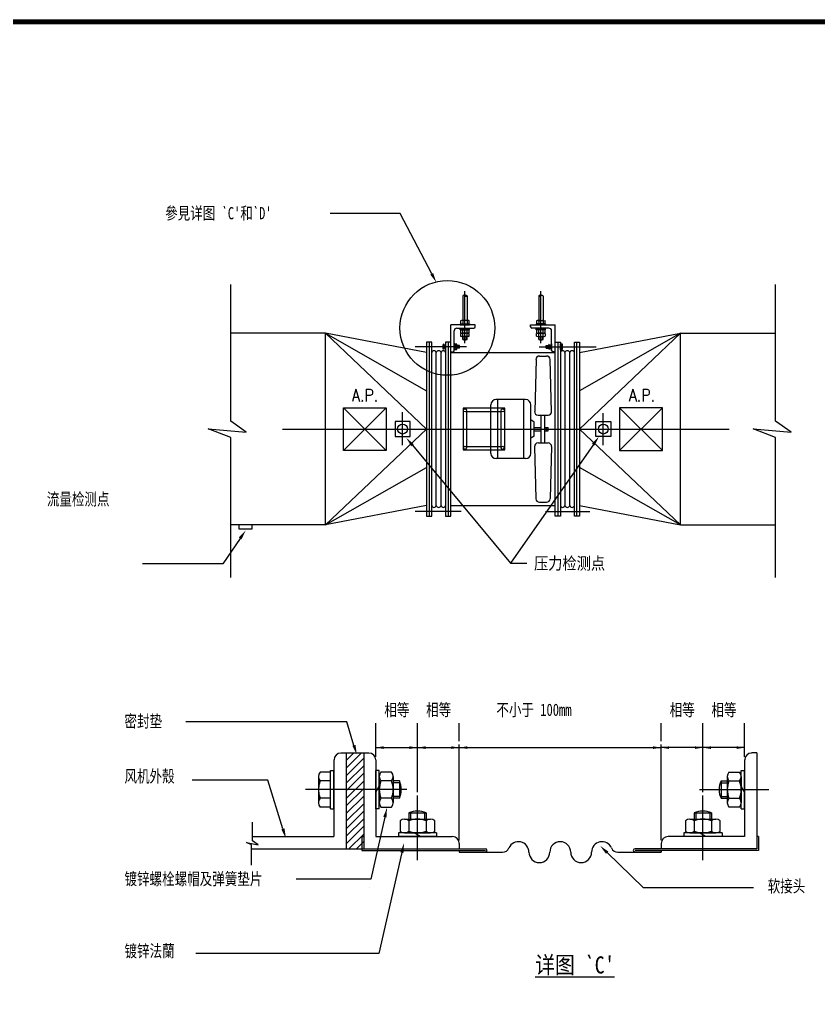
# Model space of a CAD drawing. Extents: x 2246048 to 2442613, y -66234 to 220766.
# Drawn here: x 2383435 to 2399735, y 140597 to 160416 of the extents above; entities that cross this region are included whole.
import ezdxf
from ezdxf.enums import TextEntityAlignment as Align

# ---------------------------------------------------------------- set-up
doc = ezdxf.new("R2010")
doc.units = 0
doc.header["$LTSCALE"] = 1000
doc.header["$MEASUREMENT"] = 0
doc.linetypes.add('$RECOVER_980714094048-68', pattern=[0])
doc.linetypes.add('$RECOVER_980714094048-71', pattern=[0])
for name, color, linetype in [('$RECOVER_980714094048-101', 7, 'Continuous'), ('$RECOVER_980714094048-89', 7, 'Continuous'), ('$RECOVER_980714094048-93', 7, 'Continuous'), ('$RECOVER_980714094048-99', 7, 'Continuous'), ('CNTXT', 50, 'Continuous'), ('EGTXT', 7, 'Continuous'), ('J-图框线', 4, 'Continuous')]:
    doc.layers.add(name, color=color, linetype=linetype)
doc.styles.add('CNTXT', font='MingLiU.ttf', dxfattribs={"width": 0.85})
doc.styles.add('S25', font='SIMPLEX.shx', dxfattribs={"width": 0.85, "height": 2.5})
doc.styles.add('黑体', font='simhei.ttf')

msp = doc.modelspace()

# ---------------------------------------------------------------- linework, layer by layer
at = {"layer": '$RECOVER_980714094048-101', "linetype": 'Continuous'}
for p, q in [((2387743.968, 152219.583), (2387743.968, 155004.183)), ((2398855.068, 152219.583), (2398855.068, 155004.183)), ((2392478.826, 154777.102), (2392478.826, 154271.342)), ((2392565.749, 154777.102), (2392565.749, 154271.342)), ((2394027.828, 154777.102), (2394027.828, 154271.342)), ((2394114.751, 154777.102), (2394114.751, 154271.342)), ((2389676.808, 154010.463), (2387743.968, 154010.463)), ((2389676.808, 154010.463), (2391735.228, 152055.783)), ((2389676.808, 150101.103), (2389676.808, 154010.463)), ((2389676.808, 154010.463), (2391735.228, 152836.563)), ((2391735.228, 153617.343), (2389676.808, 154010.463)), ((2392232.088, 153632.303), (2392232.088, 154184.419)), ((2392731.624, 154184.419), (2392232.088, 154184.419)), ((2392303.068, 153659.603), (2392303.068, 154060.804)), ((2392357.668, 154115.404), (2392704.324, 154115.404)), ((2392731.624, 154142.704), (2392731.624, 154184.419)), ((2393861.953, 154142.704), (2393861.953, 154184.419)), ((2393861.953, 154184.419), (2394361.488, 154184.419)), ((2394235.908, 154115.404), (2393889.253, 154115.404)), ((2394290.508, 153659.603), (2394290.508, 154060.804)), ((2394361.488, 153632.303), (2394361.488, 154184.419)), ((2396916.768, 154010.463), (2394858.348, 152055.783)), ((2396916.768, 154010.463), (2394858.348, 152836.563)), ((2394858.348, 153617.343), (2396916.768, 154010.463)), ((2396916.768, 150101.103), (2396916.768, 154010.463)), ((2396916.768, 154010.463), (2398855.068, 154010.463)), ((2391937.248, 150494.223), (2391937.248, 153617.343)), ((2392035.528, 150494.223), (2392035.528, 153617.343)), ((2392232.088, 153632.303), (2392275.768, 153632.303)), ((2392232.088, 153617.343), (2394361.488, 153617.343)), ((2394361.488, 153632.303), (2394317.808, 153632.303)), ((2394563.508, 150494.223), (2394563.508, 153617.343)), ((2394661.788, 150494.223), (2394661.788, 153617.343)), ((2390916.228, 152492.583), (2390042.628, 151618.983)), ((2390916.228, 151618.983), (2390042.628, 152492.583)), ((2395677.348, 152492.583), (2396550.948, 151618.983)), ((2395677.348, 151618.983), (2396550.948, 152492.583)), ((2388060.648, 151990.263), (2387743.968, 152219.583)), ((2399177.208, 151990.263), (2398855.068, 152219.583)), ((2387285.328, 152061.243), (2388060.648, 151990.263)), ((2387743.968, 151886.523), (2387285.328, 152061.243)), ((2391735.228, 152055.783), (2389676.808, 150101.103)), ((2394858.348, 152055.783), (2396916.768, 150101.103)), ((2398401.888, 152061.243), (2399177.208, 151990.263)), ((2398855.068, 151886.523), (2398401.888, 152061.243)), ((2387743.968, 149025.483), (2387743.968, 151886.523)), ((2398855.068, 149025.483), (2398855.068, 151886.523)), ((2389676.808, 150101.103), (2391735.228, 151275.003)), ((2396916.768, 150101.103), (2394858.348, 151275.003)), ((2391735.228, 150494.223), (2389676.808, 150101.103)), ((2392232.088, 150494.223), (2394361.488, 150494.223)), ((2394858.348, 150494.223), (2396916.768, 150101.103)), ((2389676.808, 150101.103), (2387743.968, 150101.103)), ((2387907.768, 150101.103), (2387907.768, 150019.203)), ((2388180.768, 150019.203), (2388180.768, 150101.103)), ((2396916.768, 150101.103), (2398855.068, 150101.103)), ((2387907.768, 150019.203), (2388180.768, 150019.203)), ((2389851.528, 145304.209), (2389851.528, 143742.649)), ((2389993.488, 145446.169), (2390561.328, 145446.169)), ((2390102.688, 145446.169), (2390102.688, 143491.489)), ((2390457.588, 145446.169), (2390457.588, 143491.489)), ((2390703.288, 145304.209), (2390703.288, 143742.649)), ((2398227.168, 145304.209), (2398227.168, 143742.649)), ((2398478.328, 145446.169), (2398369.128, 145446.169)), ((2398478.328, 145446.169), (2398478.328, 143491.489)), ((2388186.228, 143649.829), (2388186.228, 144032.029)), ((2388175.308, 143742.649), (2389851.528, 143742.649)), ((2390419.368, 143742.649), (2390457.588, 143742.649)), ((2390419.368, 143742.649), (2390419.368, 143458.729)), ((2390703.288, 143742.649), (2392264.848, 143742.649)), ((2398227.168, 143742.649), (2396665.608, 143742.649)), ((2398511.088, 143742.649), (2398478.328, 143742.649)), ((2398511.088, 143742.649), (2398511.088, 143458.729)), ((2388066.108, 143622.529), (2388306.348, 143573.389)), ((2388169.848, 143573.389), (2388066.108, 143622.529)), ((2388169.848, 143158.429), (2388169.848, 143573.389)), ((2388169.848, 143491.489), (2392941.888, 143491.489)), ((2388306.348, 143573.389), (2388186.228, 143649.829)), ((2392406.808, 143600.689), (2392406.808, 143491.489)), ((2398478.328, 143491.489), (2395994.028, 143491.489)), ((2396523.648, 143600.689), (2396523.648, 143491.489)), ((2390419.368, 143458.729), (2392941.888, 143458.729)), ((2392406.808, 143458.729), (2392406.808, 143420.509)), ((2392406.808, 143458.729), (2392406.808, 143420.509)), ((2392406.808, 143420.509), (2392941.888, 143420.509)), ((2392406.808, 143420.509), (2393285.868, 143420.509)), ((2395644.588, 143420.509), (2396523.648, 143420.509)), ((2398511.088, 143458.729), (2395994.028, 143458.729)), ((2396523.648, 143420.509), (2395994.028, 143420.509)), ((2396523.648, 143458.729), (2396523.648, 143420.509)), ((2396523.648, 143420.509), (2396523.648, 143458.729))]:
    msp.add_line(p, q, dxfattribs=at)
for centre, radius in [((2392525.29, 152439.075), 31.743), ((2393291.874, 152439.075), 31.743), ((2391249.288, 152055.783), 100.381), ((2395344.288, 152055.783), 100.381), ((2392525.29, 151672.491), 31.743), ((2393291.874, 151672.491), 31.743)]:
    msp.add_circle(centre, radius, dxfattribs=at)
for centre, radius, start, end in [((2392500.238, 154761.553), 26.291, 36.8698973, 143.1301028), ((2392543.618, 154758.924), 28.95, 39.4724611, 140.5275416), ((2394049.958, 154758.924), 28.95, 39.4724584, 140.5275389), ((2394093.338, 154761.553), 26.291, 36.8698972, 143.1301027), ((2392543.618, 154795.732), 28.95, 219.4724584, 320.5275389), ((2394049.958, 154795.732), 28.95, 219.4724611, 320.5275416), ((2392357.668, 154060.804), 54.6, 90, 180), ((2392704.324, 154142.704), 27.3, 270, 360), ((2393889.253, 154142.704), 27.3, 180, 270), ((2394235.908, 154060.804), 54.6, 0, 90), ((2391890.019, 153605.276), 47.689, 14.6567528, 165.34325), ((2391985.842, 153601.018), 52.299, 18.1890473, 161.8109556), ((2392081.665, 153605.276), 47.689, 14.6567528, 165.34325), ((2392275.768, 153659.603), 27.3, 270, 0), ((2394317.808, 153659.603), 27.3, 180, 270), ((2394516.279, 153605.276), 47.689, 14.6567528, 165.34325), ((2394612.102, 153601.018), 52.299, 18.1890473, 161.8109556), ((2394707.925, 153605.276), 47.689, 14.6567528, 165.34325), ((2391890.019, 150506.29), 47.689, 194.65675, 345.3432472), ((2391985.842, 150510.548), 52.299, 198.1890444, 341.8109527), ((2392081.665, 150506.29), 47.689, 194.65675, 345.3432472), ((2394516.279, 150506.29), 47.689, 194.6567528, 345.34325), ((2394612.102, 150510.548), 52.299, 198.1890473, 341.8109556), ((2394707.925, 150506.29), 47.689, 194.6567528, 345.34325), ((2389994.58, 145303.117), 141.96, 90, 180), ((2390562.42, 145303.117), 141.96, 0, 90), ((2398370.22, 145303.117), 141.96, 90, 180), ((2392265.94, 143599.597), 141.96, 0, 90), ((2396666.7, 143599.597), 141.96, 90, 180), ((2392940.25, 143457.637), 35.49, 270, 90), ((2393289.289, 143564.107), 141.96, 270, 336.4218222), ((2393614.56, 143422.147), 212.94, 0, 156.4218222), ((2394466.32, 143422.147), 212.94, 0, 180), ((2395318.08, 143422.147), 212.94, 23.5781778, 180), ((2395643.351, 143564.107), 141.96, 203.5781778, 270), ((2395992.39, 143457.637), 35.49, 90, 270), ((2394040.44, 143422.147), 212.94, 180, 0), ((2394892.2, 143422.147), 212.94, 180, 0)]:
    msp.add_arc(centre, radius, start, end, dxfattribs=at)
for points in [[(2391844.428, 153830.283), (2391735.228, 153830.283), (2391735.228, 150281.283), (2391844.428, 150281.283)], [(2392232.088, 153830.283), (2392128.348, 153830.283), (2392128.348, 150281.283), (2392232.088, 150281.283)], [(2394361.488, 153830.283), (2394470.688, 153830.283), (2394470.688, 150281.283), (2394361.488, 150281.283)], [(2394754.608, 153830.283), (2394858.348, 153830.283), (2394858.348, 150281.283), (2394754.608, 150281.283)], [(2390916.228, 151618.983), (2390042.628, 151618.983), (2390042.628, 152492.583), (2390916.228, 152492.583)], [(2393335.008, 152481.663), (2392483.248, 152481.663), (2392483.248, 151629.903), (2393335.008, 151629.903)], [(2393264.028, 152410.683), (2392554.228, 152410.683), (2392554.228, 151700.883), (2393264.028, 151700.883)], [(2395677.348, 151618.983), (2396550.948, 151618.983), (2396550.948, 152492.583), (2395677.348, 152492.583)], [(2391402.168, 151902.903), (2391402.168, 152208.663), (2391096.408, 152208.663), (2391096.408, 151902.903)], [(2395191.408, 151902.903), (2395191.408, 152208.663), (2395497.168, 152208.663), (2395497.168, 151902.903)]]:
    msp.add_3dface(points, dxfattribs=at)
at = {"layer": '$RECOVER_980714094048-89', "color": 3, "linetype": 'Continuous'}
for p, q in [((2392425.591, 154201.781), (2392425.591, 154184.419)), ((2392425.591, 154201.781), (2392616.909, 154201.781)), ((2392586.497, 154271.342), (2392456.057, 154271.342)), ((2392477.788, 154262.606), (2392477.788, 154201.781)), ((2392564.766, 154262.606), (2392564.766, 154201.781)), ((2392616.909, 154201.781), (2392616.909, 154184.419)), ((2393976.667, 154201.781), (2393976.667, 154184.419)), ((2394167.986, 154201.781), (2393976.667, 154201.781)), ((2394007.08, 154271.342), (2394137.519, 154271.342)), ((2394028.81, 154262.606), (2394028.81, 154201.781)), ((2394115.788, 154262.606), (2394115.788, 154201.781)), ((2394167.986, 154201.781), (2394167.986, 154184.419)), ((2392425.591, 154184.419), (2392616.909, 154184.419)), ((2392425.591, 154083.845), (2392425.591, 154101.263)), ((2392425.591, 154101.263), (2392616.909, 154101.263)), ((2392425.591, 154083.845), (2392616.909, 154083.845)), ((2392434.327, 154005.494), (2392434.327, 153953.515)), ((2392586.497, 154014.285), (2392456.057, 154014.285)), ((2392477.788, 154023.076), (2392477.788, 154083.845)), ((2392477.788, 153962.797), (2392477.788, 154014.285)), ((2392477.788, 153953.515), (2392477.788, 154005.494)), ((2392564.766, 154023.076), (2392564.766, 154083.845)), ((2392564.766, 153962.306), (2392564.766, 154014.285)), ((2392564.766, 153953.515), (2392564.766, 154005.494)), ((2392608.228, 153953.515), (2392608.228, 154005.494)), ((2392616.909, 154083.845), (2392616.909, 154101.263)), ((2394167.986, 154184.419), (2393976.667, 154184.419)), ((2394167.986, 154101.263), (2393976.667, 154101.263)), ((2393976.667, 154083.845), (2393976.667, 154101.263)), ((2394167.986, 154083.845), (2393976.667, 154083.845)), ((2393985.349, 153953.515), (2393985.349, 154005.494)), ((2394007.08, 154014.285), (2394137.519, 154014.285)), ((2394028.81, 154023.076), (2394028.81, 154083.845)), ((2394028.81, 153962.306), (2394028.81, 154014.285)), ((2394028.81, 153953.515), (2394028.81, 154005.494)), ((2394115.788, 154023.076), (2394115.788, 154083.845)), ((2394115.788, 153962.797), (2394115.788, 154014.285)), ((2394115.788, 153953.515), (2394115.788, 154005.494)), ((2394159.25, 154005.494), (2394159.25, 153953.515)), ((2394167.986, 154083.845), (2394167.986, 154101.263)), ((2392117.428, 153797.523), (2392128.348, 153797.523)), ((2392117.428, 153797.523), (2392117.428, 153677.403)), ((2392128.348, 153797.523), (2392128.348, 153677.403)), ((2392303.068, 153797.523), (2392303.068, 153677.403)), ((2392313.988, 153797.523), (2392303.068, 153797.523)), ((2392313.988, 153797.523), (2392313.988, 153677.403)), ((2392586.497, 153944.725), (2392456.057, 153944.725)), ((2392477.788, 153886.849), (2392477.788, 153944.725)), ((2392564.766, 153886.849), (2392477.788, 153886.849)), ((2392564.766, 153886.849), (2392564.766, 153944.725)), ((2394007.08, 153944.725), (2394137.519, 153944.725)), ((2394028.81, 153886.849), (2394028.81, 153944.725)), ((2394028.81, 153886.849), (2394115.788, 153886.849)), ((2394115.788, 153886.849), (2394115.788, 153944.725)), ((2394279.588, 153797.523), (2394290.508, 153797.523)), ((2394279.588, 153797.523), (2394279.588, 153677.403)), ((2394290.508, 153797.523), (2394290.508, 153677.403)), ((2394465.228, 153797.523), (2394465.228, 153677.403)), ((2394476.148, 153797.523), (2394465.228, 153797.523)), ((2394476.148, 153797.523), (2394476.148, 153677.403)), ((2392079.208, 153696.513), (2392079.208, 153778.413)), ((2392117.428, 153764.763), (2392084.723, 153764.763)), ((2392117.428, 153710.163), (2392084.723, 153710.163)), ((2392117.428, 153677.403), (2392128.348, 153677.403)), ((2392313.988, 153677.403), (2392303.068, 153677.403)), ((2392352.208, 153764.763), (2392313.988, 153764.763)), ((2392352.208, 153710.163), (2392313.988, 153710.163)), ((2392357.723, 153696.513), (2392357.723, 153778.413)), ((2392412.323, 153764.763), (2392357.723, 153764.763)), ((2392412.323, 153710.163), (2392357.723, 153710.163)), ((2392412.323, 153710.163), (2392412.323, 153764.763)), ((2394181.254, 153710.163), (2394181.254, 153764.763)), ((2394181.254, 153764.763), (2394235.854, 153764.763)), ((2394181.254, 153710.163), (2394235.854, 153710.163)), ((2394235.854, 153696.513), (2394235.854, 153778.413)), ((2394241.368, 153764.763), (2394279.588, 153764.763)), ((2394241.368, 153710.163), (2394279.588, 153710.163)), ((2394279.588, 153677.403), (2394290.508, 153677.403)), ((2394476.148, 153677.403), (2394465.228, 153677.403)), ((2394476.148, 153764.763), (2394508.854, 153764.763)), ((2394476.148, 153710.163), (2394508.854, 153710.163)), ((2394514.368, 153696.513), (2394514.368, 153778.413)), ((2389780.548, 145088.539), (2389851.528, 145088.539)), ((2389780.548, 144307.759), (2389780.548, 145088.539)), ((2389851.528, 144307.759), (2389851.528, 145088.539)), ((2390774.268, 145088.539), (2390703.288, 145088.539)), ((2390703.288, 144307.759), (2390703.288, 145088.539)), ((2390774.268, 144307.759), (2390774.268, 145088.539)), ((2398156.188, 145088.539), (2398227.168, 145088.539)), ((2398156.188, 144307.759), (2398156.188, 145088.539)), ((2398227.168, 144307.759), (2398227.168, 145088.539)), ((2389532.118, 144964.27), (2389532.118, 144431.92)), ((2389780.548, 144875.599), (2389567.936, 144875.599)), ((2390774.268, 144964.27), (2390774.268, 144431.92)), ((2391022.316, 145053.049), (2390810.14, 145053.049)), ((2391022.316, 144875.599), (2390810.14, 144875.599)), ((2391058.188, 144964.27), (2391058.188, 144431.92)), ((2391185.133, 144875.599), (2391058.188, 144875.599)), ((2391185.133, 144875.599), (2391185.133, 144520.699)), ((2397745.323, 144875.599), (2397745.323, 144520.699)), ((2397745.323, 144875.599), (2397872.268, 144875.599)), ((2397872.268, 144964.27), (2397872.268, 144431.92)), ((2397908.14, 145053.049), (2398120.316, 145053.049)), ((2397908.14, 144875.599), (2398120.316, 144875.599)), ((2398156.188, 144964.27), (2398156.188, 144431.92)), ((2390703.288, 144644.423), (2390774.268, 144767.054)), ((2398227.168, 144644.423), (2398156.188, 144767.054)), ((2389780.548, 144520.699), (2389567.936, 144520.699)), ((2391022.316, 144520.699), (2390810.14, 144520.699)), ((2391185.133, 144520.699), (2391058.188, 144520.699)), ((2397745.323, 144520.699), (2397872.268, 144520.699)), ((2397908.14, 144520.699), (2398120.316, 144520.699)), ((2389780.548, 144343.222), (2389567.936, 144343.222)), ((2389780.548, 144307.759), (2389851.528, 144307.759)), ((2390774.268, 144307.759), (2390703.288, 144307.759)), ((2390810.14, 144343.249), (2391022.316, 144343.249)), ((2398120.316, 144343.249), (2397908.14, 144343.249)), ((2398156.188, 144307.759), (2398227.168, 144307.759)), ((2391288.928, 144097.549), (2391821.278, 144097.549)), ((2391377.598, 144224.494), (2391732.498, 144224.494)), ((2391377.598, 144224.494), (2391377.598, 144097.549)), ((2391732.498, 144224.494), (2391732.498, 144097.549)), ((2397109.288, 144097.549), (2397641.638, 144097.549)), ((2397197.958, 144224.494), (2397197.958, 144097.549)), ((2397197.958, 144224.494), (2397552.858, 144224.494)), ((2397552.858, 144224.494), (2397552.858, 144097.549)), ((2391200.148, 144061.677), (2391200.148, 143849.501)), ((2391377.598, 144061.677), (2391377.598, 143849.501)), ((2391732.498, 144061.677), (2391732.498, 143849.501)), ((2391909.948, 143849.501), (2391909.948, 144061.677)), ((2397020.508, 144061.677), (2397020.508, 143849.501)), ((2397197.958, 144061.677), (2397197.958, 143849.501)), ((2397552.858, 144061.677), (2397552.858, 143849.501)), ((2397730.308, 143849.501), (2397730.308, 144061.677)), ((2391945.438, 143813.629), (2391164.658, 143813.629)), ((2391164.658, 143813.629), (2391164.658, 143742.649)), ((2391945.438, 143742.649), (2391164.658, 143742.649)), ((2391288.928, 143813.629), (2391821.278, 143813.629)), ((2391608.775, 143742.649), (2391486.143, 143813.629)), ((2391945.438, 143813.629), (2391945.438, 143742.649)), ((2397765.798, 143813.629), (2396985.018, 143813.629)), ((2396985.018, 143813.629), (2396985.018, 143742.649)), ((2397765.798, 143742.649), (2396985.018, 143742.649)), ((2397109.288, 143813.629), (2397641.638, 143813.629)), ((2397429.135, 143742.649), (2397306.503, 143813.629)), ((2397765.798, 143813.629), (2397765.798, 143742.649))]:
    msp.add_line(p, q, dxfattribs=at)
at = {"layer": '$RECOVER_980714094048-89', "color": 11, "linetype": 'Continuous'}
for p, q in [((2392486.47, 153886.849), (2392486.47, 153944.725)), ((2392556.03, 153886.849), (2392556.03, 153944.725)), ((2394037.546, 153886.849), (2394037.546, 153944.725)), ((2394107.107, 153886.849), (2394107.107, 153944.725)), ((2392412.323, 153759.303), (2392357.723, 153759.303)), ((2392412.323, 153715.623), (2392357.723, 153715.623)), ((2394181.254, 153759.303), (2394235.854, 153759.303)), ((2394181.254, 153715.623), (2394235.854, 153715.623)), ((2391185.133, 144840.109), (2391058.188, 144840.109)), ((2397745.323, 144840.109), (2397872.268, 144840.109)), ((2391185.133, 144556.189), (2391058.188, 144556.189)), ((2397745.323, 144556.189), (2397872.268, 144556.189)), ((2391413.088, 144224.494), (2391413.088, 144097.549)), ((2391697.008, 144224.494), (2391697.008, 144097.549)), ((2397233.448, 144224.494), (2397233.448, 144097.549)), ((2397517.368, 144224.494), (2397517.368, 144097.549))]:
    msp.add_line(p, q, dxfattribs=at)
at = {"layer": '$RECOVER_980714094048-89', "color": 11, "linetype": '$RECOVER_980714094048-68'}
for p, q in [((2391339.76, 144698.149), (2389272.495, 144698.149)), ((2397304.428, 144698.149), (2398724.028, 144698.149)), ((2391555.048, 143256.709), (2391555.048, 144578.029)), ((2397375.408, 143256.709), (2397375.408, 144578.029))]:
    msp.add_line(p, q, dxfattribs=at)
at = {"layer": '$RECOVER_980714094048-89', "color": 3, "linetype": 'Continuous'}
for centre, radius, start, end in [((2392456.049, 153982.987), 31.298, 46.0025834, 133.9974167), ((2392521.271, 153902.267), 112.018, 67.1598501, 112.8401473), ((2392586.493, 153982.987), 31.298, 46.0025833, 133.9974166), ((2394007.083, 153982.987), 31.298, 46.0025834, 133.9974167), ((2394072.305, 153902.267), 112.018, 67.1598527, 112.8401499), ((2394137.527, 153982.987), 31.298, 46.0025833, 133.9974166), ((2392456.049, 153976.013), 31.298, 226.0025833, 313.9974166), ((2392521.271, 154056.734), 112.018, 247.1598527, 292.8401499), ((2392521.271, 153986.534), 108.703, 246.4283472, 293.5721722), ((2392586.493, 153976.013), 31.298, 226.0025834, 313.9974167), ((2394007.083, 153976.013), 31.298, 226.0025833, 313.9974166), ((2394072.305, 154056.734), 112.018, 247.1598501, 292.8401473), ((2394072.305, 153986.534), 108.703, 246.4278278, 293.5716528), ((2394137.527, 153976.013), 31.298, 226.0025834, 313.9974167), ((2392349.731, 153737.459), 68.255, 336.4278278, 23.5716528), ((2394243.845, 153737.459), 68.255, 156.4283472, 203.5721722), ((2390902.026, 144964.297), 127.731, 136.0025834, 223.9974167), ((2391231.451, 144698.122), 457.155, 157.15985, 202.8401472), ((2390930.43, 144964.297), 127.731, 316.0025833, 43.9974166), ((2390601.006, 144698.122), 457.155, 337.1598528, 22.84015), ((2390778.391, 144698.122), 443.625, 336.4283472, 23.5721722), ((2398152.066, 144698.122), 443.625, 156.4278278, 203.5716528), ((2398000.026, 144964.297), 127.731, 136.0025834, 223.9974167), ((2398329.451, 144698.122), 457.155, 157.15985, 202.8401472), ((2398028.43, 144964.297), 127.731, 316.0025833, 43.9974166), ((2397699.006, 144698.122), 457.155, 337.1598528, 22.84015), ((2390902.026, 144431.947), 127.731, 136.0025833, 223.9974166), ((2390930.43, 144431.947), 127.731, 316.0025833, 43.9974166), ((2398000.026, 144431.947), 127.731, 136.0025833, 223.9974167), ((2398028.43, 144431.947), 127.731, 316.0025834, 43.9974167), ((2391288.901, 143969.791), 127.731, 46.0025833, 133.9974166), ((2391555.076, 143640.367), 457.155, 67.1598528, 112.84015), ((2391555.076, 143817.752), 443.625, 66.4283472, 113.5721722), ((2391821.251, 143969.791), 127.731, 46.0025833, 133.9974166), ((2397109.261, 143969.791), 127.731, 46.0025833, 133.9974166), ((2397375.436, 143640.367), 457.155, 67.1598528, 112.84015), ((2397375.436, 143817.752), 443.625, 66.4283472, 113.5721722), ((2397641.611, 143969.791), 127.731, 46.0025833, 133.9974166), ((2391288.901, 143941.387), 127.731, 226.0025834, 313.9974167), ((2391555.076, 144270.812), 457.155, 247.1598499, 292.8401472), ((2391821.251, 143941.387), 127.731, 226.0025833, 313.9974166), ((2397109.261, 143941.387), 127.731, 226.0025834, 313.9974167), ((2397375.436, 144270.812), 457.155, 247.1598499, 292.8401472), ((2397641.611, 143941.387), 127.731, 226.0025833, 313.9974166)]:
    msp.add_arc(centre, radius, start, end, dxfattribs=at)
for points, invisible_edges in [([(2392434.309, 154262.585), (2392434.309, 154262.585), (2392434.327, 154262.606)], 5), ([(2392434.327, 154262.585), (2392477.79, 154262.585), (2392477.758, 154262.606), (2392434.34, 154262.606)], 5), ([(2392434.327, 154262.585), (2392564.752, 154262.585), (2392564.752, 154262.585), (2392434.327, 154262.585)], 5), ([(2392434.327, 154262.585), (2392564.752, 154262.585), (2392564.752, 154262.585), (2392434.327, 154262.585)], 5), ([(2392434.327, 154201.781), (2392608.228, 154201.781), (2392608.228, 154262.585), (2392434.327, 154262.585)], 4), ([(2392434.34, 154262.606), (2392477.758, 154262.606), (2392468.198, 154268.914), (2392443.9, 154268.914)], 5), ([(2392443.9, 154268.914), (2392468.198, 154268.914), (2392467.249, 154269.106), (2392444.85, 154269.106)], 5), ([(2392443.9, 154268.914), (2392468.198, 154268.914), (2392468.198, 154268.914), (2392443.9, 154268.914)], 5), ([(2392443.9, 154268.914), (2392468.198, 154268.914), (2392468.198, 154268.914), (2392443.9, 154268.914)], 5), ([(2392443.9, 154268.914), (2392468.198, 154268.914), (2392468.198, 154268.914), (2392443.9, 154268.914)], 5), ([(2392444.85, 154269.106), (2392467.249, 154269.106), (2392467.249, 154269.106), (2392444.85, 154269.106)], 5), ([(2392456.049, 154271.368), (2392456.049, 154271.368), (2392456.049, 154271.368)], 5), ([(2392477.79, 154262.585), (2392564.752, 154262.585), (2392564.685, 154262.606), (2392477.857, 154262.606)], 5), ([(2392477.857, 154262.606), (2392564.685, 154262.606), (2392544.29, 154268.914), (2392498.252, 154268.914)], 5), ([(2392498.252, 154268.914), (2392544.29, 154268.914), (2392543.67, 154269.106), (2392498.872, 154269.106)], 5), ([(2392498.252, 154268.914), (2392544.29, 154268.914), (2392544.29, 154268.914), (2392498.252, 154268.914)], 5), ([(2392498.252, 154268.914), (2392544.29, 154268.914), (2392544.29, 154268.914), (2392498.252, 154268.914)], 5), ([(2392498.252, 154268.914), (2392544.29, 154268.914), (2392544.29, 154268.914), (2392498.252, 154268.914)], 5), ([(2392498.872, 154269.106), (2392543.67, 154269.106), (2392543.67, 154269.106), (2392498.872, 154269.106)], 5), ([(2392521.271, 154271.368), (2392521.271, 154271.368), (2392521.271, 154271.368)], 5), ([(2392564.752, 154262.585), (2392608.228, 154262.585), (2392608.202, 154262.606), (2392564.784, 154262.606)], 5), ([(2392564.752, 154262.585), (2392608.228, 154262.585), (2392608.228, 154262.585), (2392564.752, 154262.585)], 5), ([(2392564.752, 154262.585), (2392608.228, 154262.585), (2392608.228, 154262.585), (2392564.752, 154262.585)], 5), ([(2392564.784, 154262.606), (2392608.202, 154262.606), (2392598.642, 154268.914), (2392574.344, 154268.914)], 5), ([(2392574.344, 154268.914), (2392598.642, 154268.914), (2392597.693, 154269.106), (2392575.293, 154269.106)], 5), ([(2392574.344, 154268.914), (2392598.642, 154268.914), (2392598.642, 154268.914), (2392574.344, 154268.914)], 5), ([(2392574.344, 154268.914), (2392598.642, 154268.914), (2392598.642, 154268.914), (2392574.344, 154268.914)], 5), ([(2392574.344, 154268.914), (2392598.642, 154268.914), (2392598.642, 154268.914), (2392574.344, 154268.914)], 5), ([(2392575.293, 154269.106), (2392597.693, 154269.106), (2392586.493, 154271.368)], 5), ([(2392575.293, 154269.106), (2392597.693, 154269.106), (2392597.693, 154269.106), (2392575.293, 154269.106)], 5), ([(2392608.234, 154262.585), (2392608.234, 154262.585), (2392608.228, 154262.606)], 5), ([(2393985.343, 154262.585), (2393985.343, 154262.585), (2393985.349, 154262.606)], 5), ([(2393985.349, 154262.585), (2394028.824, 154262.585), (2394028.792, 154262.606), (2393985.374, 154262.606)], 5), ([(2393985.349, 154262.585), (2394028.824, 154262.585), (2394028.824, 154262.585), (2393985.349, 154262.585)], 5), ([(2393985.349, 154262.585), (2394028.824, 154262.585), (2394028.824, 154262.585), (2393985.349, 154262.585)], 5), ([(2393985.349, 154201.781), (2394159.25, 154201.781), (2394159.25, 154262.585), (2393985.349, 154262.585)], 4), ([(2393985.374, 154262.606), (2394028.792, 154262.606), (2394019.232, 154268.914), (2393994.935, 154268.914)], 5), ([(2393994.935, 154268.914), (2394019.232, 154268.914), (2394018.283, 154269.106), (2393995.884, 154269.106)], 5), ([(2393994.935, 154268.914), (2394019.232, 154268.914), (2394019.232, 154268.914), (2393994.935, 154268.914)], 5), ([(2393994.935, 154268.914), (2394019.232, 154268.914), (2394019.232, 154268.914), (2393994.935, 154268.914)], 5), ([(2393994.935, 154268.914), (2394019.232, 154268.914), (2394019.232, 154268.914), (2393994.935, 154268.914)], 5), ([(2393995.884, 154269.106), (2394018.283, 154269.106), (2394007.083, 154271.368)], 5), ([(2393995.884, 154269.106), (2394018.283, 154269.106), (2394018.283, 154269.106), (2393995.884, 154269.106)], 5), ([(2394028.824, 154262.585), (2394115.787, 154262.585), (2394115.719, 154262.606), (2394028.892, 154262.606)], 5), ([(2394028.824, 154262.585), (2394159.25, 154262.585), (2394159.25, 154262.585), (2394028.824, 154262.585)], 5), ([(2394028.824, 154262.585), (2394159.25, 154262.585), (2394159.25, 154262.585), (2394028.824, 154262.585)], 5), ([(2394028.892, 154262.606), (2394115.719, 154262.606), (2394095.324, 154268.914), (2394049.286, 154268.914)], 5), ([(2394049.286, 154268.914), (2394095.324, 154268.914), (2394094.705, 154269.106), (2394049.906, 154269.106)], 5), ([(2394049.286, 154268.914), (2394095.324, 154268.914), (2394095.324, 154268.914), (2394049.286, 154268.914)], 5), ([(2394049.286, 154268.914), (2394095.324, 154268.914), (2394095.324, 154268.914), (2394049.286, 154268.914)], 5), ([(2394049.286, 154268.914), (2394095.324, 154268.914), (2394095.324, 154268.914), (2394049.286, 154268.914)], 5), ([(2394049.906, 154269.106), (2394094.705, 154269.106), (2394094.705, 154269.106), (2394049.906, 154269.106)], 5), ([(2394072.305, 154271.368), (2394072.305, 154271.368), (2394072.305, 154271.368)], 5), ([(2394115.787, 154262.585), (2394159.25, 154262.585), (2394159.236, 154262.606), (2394115.818, 154262.606)], 5), ([(2394115.818, 154262.606), (2394159.236, 154262.606), (2394149.676, 154268.914), (2394125.378, 154268.914)], 5), ([(2394125.378, 154268.914), (2394149.676, 154268.914), (2394148.727, 154269.106), (2394126.328, 154269.106)], 5), ([(2394125.378, 154268.914), (2394149.676, 154268.914), (2394149.676, 154268.914), (2394125.378, 154268.914)], 5), ([(2394125.378, 154268.914), (2394149.676, 154268.914), (2394149.676, 154268.914), (2394125.378, 154268.914)], 5), ([(2394125.378, 154268.914), (2394149.676, 154268.914), (2394149.676, 154268.914), (2394125.378, 154268.914)], 5), ([(2394126.328, 154269.106), (2394148.727, 154269.106), (2394148.727, 154269.106), (2394126.328, 154269.106)], 5), ([(2394137.527, 154271.368), (2394137.527, 154271.368), (2394137.527, 154271.368)], 5), ([(2394159.268, 154262.585), (2394159.268, 154262.585), (2394159.25, 154262.606)], 5), ([(2392434.309, 154023.068), (2392608.234, 154023.068), (2392608.228, 154023.076), (2392434.327, 154023.076)], 5), ([(2392434.309, 154023.068), (2392564.752, 154023.068), (2392564.752, 154023.068), (2392434.309, 154023.068)], 5), ([(2392434.309, 154023.068), (2392564.752, 154023.068), (2392564.752, 154023.068), (2392434.309, 154023.068)], 5), ([(2392434.309, 154023.068), (2392564.752, 154023.068), (2392564.752, 154023.068), (2392434.309, 154023.068)], 5), ([(2392443.9, 154016.739), (2392468.198, 154016.739), (2392477.79, 154023.068), (2392434.309, 154023.068)], 5), ([(2392434.327, 154023.076), (2392608.228, 154023.076), (2392608.228, 154083.845), (2392434.327, 154083.845)], 1), ([(2392443.9, 154016.739), (2392468.198, 154016.739), (2392468.198, 154016.739), (2392443.9, 154016.739)], 5), ([(2392443.9, 154016.739), (2392468.198, 154016.739), (2392468.198, 154016.739), (2392443.9, 154016.739)], 5), ([(2392443.9, 154016.739), (2392468.198, 154016.739), (2392468.198, 154016.739), (2392443.9, 154016.739)], 5), ([(2392444.85, 154016.547), (2392467.249, 154016.547), (2392468.198, 154016.739), (2392443.9, 154016.739)], 5), ([(2392444.85, 154016.547), (2392467.249, 154016.547), (2392467.249, 154016.547), (2392444.85, 154016.547)], 5), ([(2392456.049, 154014.285), (2392456.049, 154014.285), (2392467.249, 154016.547), (2392444.85, 154016.547)], 5), ([(2392498.252, 154016.739), (2392544.29, 154016.739), (2392564.752, 154023.068), (2392477.79, 154023.068)], 5), ([(2392498.252, 154016.739), (2392544.29, 154016.739), (2392544.29, 154016.739), (2392498.252, 154016.739)], 5), ([(2392498.252, 154016.739), (2392544.29, 154016.739), (2392544.29, 154016.739), (2392498.252, 154016.739)], 5), ([(2392498.252, 154016.739), (2392544.29, 154016.739), (2392544.29, 154016.739), (2392498.252, 154016.739)], 5), ([(2392498.872, 154016.547), (2392543.67, 154016.547), (2392544.29, 154016.739), (2392498.252, 154016.739)], 5), ([(2392498.872, 154016.547), (2392543.67, 154016.547), (2392543.67, 154016.547), (2392498.872, 154016.547)], 5), ([(2392521.271, 154014.285), (2392521.271, 154014.285), (2392543.67, 154016.547), (2392498.872, 154016.547)], 5), ([(2392564.752, 154023.068), (2392608.234, 154023.068), (2392608.234, 154023.068), (2392564.752, 154023.068)], 5), ([(2392564.752, 154023.068), (2392608.234, 154023.068), (2392608.234, 154023.068), (2392564.752, 154023.068)], 5), ([(2392564.752, 154023.068), (2392608.234, 154023.068), (2392608.234, 154023.068), (2392564.752, 154023.068)], 5), ([(2392574.344, 154016.739), (2392598.642, 154016.739), (2392608.234, 154023.068), (2392564.752, 154023.068)], 5), ([(2392574.344, 154016.739), (2392598.642, 154016.739), (2392598.642, 154016.739), (2392574.344, 154016.739)], 5), ([(2392574.344, 154016.739), (2392598.642, 154016.739), (2392598.642, 154016.739), (2392574.344, 154016.739)], 5), ([(2392574.344, 154016.739), (2392598.642, 154016.739), (2392598.642, 154016.739), (2392574.344, 154016.739)], 5), ([(2392575.293, 154016.547), (2392597.693, 154016.547), (2392598.642, 154016.739), (2392574.344, 154016.739)], 5), ([(2392575.293, 154016.547), (2392597.693, 154016.547), (2392597.693, 154016.547), (2392575.293, 154016.547)], 5), ([(2392586.493, 154014.285), (2392586.493, 154014.285), (2392597.693, 154016.547), (2392575.293, 154016.547)], 5), ([(2393985.343, 154023.068), (2394159.268, 154023.068), (2394159.25, 154023.076), (2393985.349, 154023.076)], 5), ([(2393985.343, 154023.068), (2394028.824, 154023.068), (2394028.824, 154023.068), (2393985.343, 154023.068)], 5), ([(2393985.343, 154023.068), (2394028.824, 154023.068), (2394028.824, 154023.068), (2393985.343, 154023.068)], 5), ([(2393985.343, 154023.068), (2394028.824, 154023.068), (2394028.824, 154023.068), (2393985.343, 154023.068)], 5), ([(2393994.935, 154016.739), (2394019.232, 154016.739), (2394028.824, 154023.068), (2393985.343, 154023.068)], 5), ([(2393985.349, 154023.076), (2394159.25, 154023.076), (2394159.25, 154083.845), (2393985.349, 154083.845)], 1), ([(2393994.935, 154016.739), (2394019.232, 154016.739), (2394019.232, 154016.739), (2393994.935, 154016.739)], 5), ([(2393994.935, 154016.739), (2394019.232, 154016.739), (2394019.232, 154016.739), (2393994.935, 154016.739)], 5), ([(2393994.935, 154016.739), (2394019.232, 154016.739), (2394019.232, 154016.739), (2393994.935, 154016.739)], 5), ([(2393995.884, 154016.547), (2394018.283, 154016.547), (2394019.232, 154016.739), (2393994.935, 154016.739)], 5), ([(2393995.884, 154016.547), (2394018.283, 154016.547), (2394018.283, 154016.547), (2393995.884, 154016.547)], 5), ([(2394007.083, 154014.285), (2394007.083, 154014.285), (2394018.283, 154016.547), (2393995.884, 154016.547)], 5), ([(2394028.824, 154023.068), (2394159.268, 154023.068), (2394159.268, 154023.068), (2394028.824, 154023.068)], 5), ([(2394028.824, 154023.068), (2394159.268, 154023.068), (2394159.268, 154023.068), (2394028.824, 154023.068)], 5), ([(2394028.824, 154023.068), (2394159.268, 154023.068), (2394159.268, 154023.068), (2394028.824, 154023.068)], 5), ([(2394049.286, 154016.739), (2394095.324, 154016.739), (2394115.787, 154023.068), (2394028.824, 154023.068)], 5), ([(2394049.286, 154016.739), (2394095.324, 154016.739), (2394095.324, 154016.739), (2394049.286, 154016.739)], 5), ([(2394049.286, 154016.739), (2394095.324, 154016.739), (2394095.324, 154016.739), (2394049.286, 154016.739)], 5), ([(2394049.286, 154016.739), (2394095.324, 154016.739), (2394095.324, 154016.739), (2394049.286, 154016.739)], 5), ([(2394049.906, 154016.547), (2394094.705, 154016.547), (2394095.324, 154016.739), (2394049.286, 154016.739)], 5), ([(2394049.906, 154016.547), (2394094.705, 154016.547), (2394094.705, 154016.547), (2394049.906, 154016.547)], 5), ([(2394072.305, 154014.285), (2394072.305, 154014.285), (2394094.705, 154016.547), (2394049.906, 154016.547)], 5), ([(2394125.378, 154016.739), (2394149.676, 154016.739), (2394159.268, 154023.068), (2394115.787, 154023.068)], 5), ([(2394125.378, 154016.739), (2394149.676, 154016.739), (2394149.676, 154016.739), (2394125.378, 154016.739)], 5), ([(2394125.378, 154016.739), (2394149.676, 154016.739), (2394149.676, 154016.739), (2394125.378, 154016.739)], 5), ([(2394125.378, 154016.739), (2394149.676, 154016.739), (2394149.676, 154016.739), (2394125.378, 154016.739)], 5), ([(2394126.328, 154016.547), (2394148.727, 154016.547), (2394149.676, 154016.739), (2394125.378, 154016.739)], 5), ([(2394126.328, 154016.547), (2394148.727, 154016.547), (2394148.727, 154016.547), (2394126.328, 154016.547)], 5), ([(2394137.527, 154014.285), (2394137.527, 154014.285), (2394148.727, 154016.547), (2394126.328, 154016.547)], 5), ([(2392080.765, 153786.04), (2392117.428, 153786.04), (2392117.428, 153792.063), (2392084.739, 153792.063)], 5), ([(2392084.723, 153792.063), (2392084.739, 153792.063), (2392084.74, 153792.063)], 4), ([(2392313.988, 153786.04), (2392356.162, 153786.04), (2392352.188, 153792.063), (2392313.988, 153792.063)], 1), ([(2392352.188, 153792.063), (2392352.208, 153792.063), (2392352.188, 153792.063)], 5), ([(2394237.414, 153786.04), (2394279.588, 153786.04), (2394279.588, 153792.063), (2394241.388, 153792.063)], 5), ([(2394241.368, 153792.063), (2394241.388, 153792.063), (2394241.388, 153792.063)], 4), ([(2394476.148, 153786.04), (2394512.811, 153786.04), (2394508.837, 153792.063), (2394476.148, 153792.063)], 1), ([(2394508.837, 153792.063), (2394508.854, 153792.063), (2394508.837, 153792.063)], 5), ([(2392079.224, 153778.412), (2392117.428, 153778.412), (2392117.428, 153786.04), (2392080.765, 153786.04)], 5), ([(2392080.765, 153770.784), (2392117.428, 153770.784), (2392117.428, 153778.412), (2392079.224, 153778.412)], 5), ([(2392079.224, 153737.459), (2392117.428, 153737.459), (2392117.428, 153751.523), (2392080.645, 153751.523)], 5), ([(2392080.645, 153723.394), (2392117.428, 153723.394), (2392117.428, 153737.459), (2392079.224, 153737.459)], 5), ([(2392079.224, 153696.505), (2392117.428, 153696.505), (2392117.428, 153704.134), (2392080.765, 153704.134)], 5), ([(2392080.765, 153688.877), (2392117.428, 153688.877), (2392117.428, 153696.505), (2392079.224, 153696.505)], 5), ([(2392080.645, 153751.523), (2392117.428, 153751.523), (2392117.428, 153764.761), (2392084.74, 153764.761)], 5), ([(2392084.74, 153710.156), (2392117.428, 153710.156), (2392117.428, 153723.394), (2392080.645, 153723.394)], 5), ([(2392084.74, 153764.761), (2392117.428, 153764.761), (2392117.428, 153770.784), (2392080.765, 153770.784)], 5), ([(2392080.765, 153704.134), (2392117.428, 153704.134), (2392117.428, 153710.156), (2392084.74, 153710.156)], 5), ([(2392084.734, 153682.863), (2392117.428, 153682.863), (2392117.428, 153688.877), (2392080.765, 153688.877)], 5), ([(2392084.74, 153682.854), (2392084.74, 153682.854), (2392084.734, 153682.863), (2392084.723, 153682.863)], 1), ([(2392313.988, 153778.412), (2392357.703, 153778.412), (2392356.162, 153786.04), (2392313.988, 153786.04)], 5), ([(2392313.988, 153770.784), (2392356.162, 153770.784), (2392357.703, 153778.412), (2392313.988, 153778.412)], 5), ([(2392313.988, 153764.761), (2392352.188, 153764.761), (2392356.162, 153770.784), (2392313.988, 153770.784)], 5), ([(2392313.988, 153751.523), (2392356.283, 153751.523), (2392352.188, 153764.761), (2392313.988, 153764.761)], 5), ([(2392313.988, 153737.459), (2392357.703, 153737.459), (2392356.283, 153751.523), (2392313.988, 153751.523)], 5), ([(2392313.988, 153723.394), (2392356.283, 153723.394), (2392357.703, 153737.459), (2392313.988, 153737.459)], 5), ([(2392313.988, 153710.156), (2392352.188, 153710.156), (2392356.283, 153723.394), (2392313.988, 153723.394)], 5), ([(2392313.988, 153704.134), (2392356.162, 153704.134), (2392352.188, 153710.156), (2392313.988, 153710.156)], 5), ([(2392313.988, 153696.505), (2392357.703, 153696.505), (2392356.162, 153704.134), (2392313.988, 153704.134)], 5), ([(2392313.988, 153688.877), (2392356.162, 153688.877), (2392357.703, 153696.505), (2392313.988, 153696.505)], 5), ([(2392313.988, 153682.863), (2392352.194, 153682.863), (2392356.162, 153688.877), (2392313.988, 153688.877)], 4), ([(2392352.188, 153682.854), (2392352.188, 153682.854), (2392352.208, 153682.863), (2392352.194, 153682.863)], 5), ([(2394235.873, 153778.412), (2394279.588, 153778.412), (2394279.588, 153786.04), (2394237.414, 153786.04)], 5), ([(2394237.414, 153770.784), (2394279.588, 153770.784), (2394279.588, 153778.412), (2394235.873, 153778.412)], 5), ([(2394235.873, 153737.459), (2394279.588, 153737.459), (2394279.588, 153751.523), (2394237.294, 153751.523)], 5), ([(2394237.294, 153723.394), (2394279.588, 153723.394), (2394279.588, 153737.459), (2394235.873, 153737.459)], 5), ([(2394235.873, 153696.505), (2394279.588, 153696.505), (2394279.588, 153704.134), (2394237.414, 153704.134)], 5), ([(2394237.414, 153688.877), (2394279.588, 153688.877), (2394279.588, 153696.505), (2394235.873, 153696.505)], 5), ([(2394237.294, 153751.523), (2394279.588, 153751.523), (2394279.588, 153764.761), (2394241.388, 153764.761)], 5), ([(2394241.388, 153710.156), (2394279.588, 153710.156), (2394279.588, 153723.394), (2394237.294, 153723.394)], 5), ([(2394241.388, 153764.761), (2394279.588, 153764.761), (2394279.588, 153770.784), (2394237.414, 153770.784)], 5), ([(2394237.414, 153704.134), (2394279.588, 153704.134), (2394279.588, 153710.156), (2394241.388, 153710.156)], 5), ([(2394241.383, 153682.863), (2394279.588, 153682.863), (2394279.588, 153688.877), (2394237.414, 153688.877)], 5), ([(2394241.388, 153682.854), (2394241.388, 153682.854), (2394241.383, 153682.863), (2394241.368, 153682.863)], 1), ([(2394476.148, 153778.412), (2394514.352, 153778.412), (2394512.811, 153786.04), (2394476.148, 153786.04)], 5), ([(2394476.148, 153770.784), (2394512.811, 153770.784), (2394514.352, 153778.412), (2394476.148, 153778.412)], 5), ([(2394476.148, 153764.761), (2394508.837, 153764.761), (2394512.811, 153770.784), (2394476.148, 153770.784)], 5), ([(2394476.148, 153751.523), (2394512.931, 153751.523), (2394508.837, 153764.761), (2394476.148, 153764.761)], 5), ([(2394476.148, 153737.459), (2394514.352, 153737.459), (2394512.931, 153751.523), (2394476.148, 153751.523)], 5), ([(2394476.148, 153723.394), (2394512.931, 153723.394), (2394514.352, 153737.459), (2394476.148, 153737.459)], 5), ([(2394476.148, 153710.156), (2394508.837, 153710.156), (2394512.931, 153723.394), (2394476.148, 153723.394)], 5), ([(2394476.148, 153704.134), (2394512.811, 153704.134), (2394508.837, 153710.156), (2394476.148, 153710.156)], 5), ([(2394476.148, 153696.505), (2394514.352, 153696.505), (2394512.811, 153704.134), (2394476.148, 153704.134)], 5), ([(2394476.148, 153688.877), (2394512.811, 153688.877), (2394514.352, 153696.505), (2394476.148, 153696.505)], 5), ([(2394476.148, 153682.863), (2394508.843, 153682.863), (2394512.811, 153688.877), (2394476.148, 153688.877)], 4), ([(2394508.837, 153682.854), (2394508.837, 153682.854), (2394508.854, 153682.863), (2394508.843, 153682.863)], 5), ([(2389532.091, 144964.297), (2389780.548, 144964.297), (2389780.548, 145013.877), (2389542.106, 145013.877)], 5), ([(2389542.106, 144914.717), (2389780.548, 144914.717), (2389780.548, 144964.297), (2389532.091, 144964.297)], 5), ([(2389541.324, 144789.535), (2389780.548, 144789.535), (2389780.548, 144875.572), (2389567.936, 144875.572)], 5), ([(2389542.106, 145013.877), (2389780.548, 145013.877), (2389780.548, 145053.022), (2389567.936, 145053.022)], 5), ([(2389567.936, 144875.572), (2389780.548, 144875.572), (2389780.548, 144914.717), (2389542.106, 144914.717)], 5), ([(2389567.936, 145053.022), (2389780.548, 145053.022), (2389780.548, 145053.049), (2389567.936, 145053.049)], 1), ([(2389532.091, 144698.122), (2389780.548, 144698.122), (2389780.548, 144789.535), (2389541.324, 144789.535)], 5), ([(2389541.324, 144606.709), (2389780.548, 144606.709), (2389780.548, 144698.122), (2389532.091, 144698.122)], 5), ([(2389532.091, 144431.947), (2389780.548, 144431.947), (2389780.548, 144481.527), (2389542.106, 144481.527)], 5), ([(2389567.936, 144520.672), (2389780.548, 144520.672), (2389780.548, 144606.709), (2389541.324, 144606.709)], 5), ([(2389542.106, 144481.527), (2389780.548, 144481.527), (2389780.548, 144520.672), (2389567.936, 144520.672)], 5), ([(2389542.106, 144382.367), (2389780.548, 144382.367), (2389780.548, 144431.947), (2389532.091, 144431.947)], 5), ([(2389567.918, 144343.249), (2389780.548, 144343.249), (2389780.548, 144382.367), (2389542.106, 144382.367)], 5), ([(2389567.936, 144343.222), (2389567.936, 144343.222), (2389567.936, 144343.249), (2389567.918, 144343.249)], 5)]:
    msp.add_3dface(points, dxfattribs=dict(at, invisible_edges=invisible_edges))
at = {"layer": '$RECOVER_980714094048-93', "color": 1, "linetype": 'Continuous'}
for p, q in [((2390703.288, 145369.729), (2390703.288, 146055.369)), ((2391555.048, 144643.549), (2391555.048, 146055.369)), ((2392406.808, 145686.409), (2392406.808, 146057.689)), ((2396523.648, 145686.409), (2396523.648, 146057.689)), ((2397375.408, 144643.549), (2397375.408, 146055.369)), ((2398227.168, 145369.729), (2398227.168, 146055.369)), ((2390703.288, 145555.369), (2391555.048, 145555.369)), ((2391555.048, 145555.369), (2392406.808, 145555.369)), ((2392406.808, 143666.209), (2392406.808, 145620.889)), ((2392406.808, 145555.369), (2396523.648, 145555.369)), ((2396523.648, 143666.209), (2396523.648, 145620.889)), ((2397375.408, 145555.369), (2396523.648, 145555.369)), ((2398227.168, 145555.369), (2397375.408, 145555.369)), ((2390577.708, 142705.249), (2390575.633, 142705.249))]:
    msp.add_line(p, q, dxfattribs=at)
at = {"layer": '$RECOVER_980714094048-93', "color": 7, "linetype": 'Continuous'}
msp.add_circle((2392163.838, 154119.663), 966.948, dxfattribs=at)
at = {"layer": '$RECOVER_980714094048-93', "color": 1, "linetype": 'Continuous'}
for points in [[(2390867.088, 145528.069), (2390703.288, 145555.369), (2390867.088, 145582.669)], [(2391391.248, 145582.669), (2391555.048, 145555.369), (2391391.248, 145528.069)], [(2391718.848, 145528.069), (2391555.048, 145555.369), (2391718.848, 145582.669)], [(2392243.008, 145582.669), (2392406.808, 145555.369), (2392243.008, 145528.069)], [(2392570.608, 145528.069), (2392406.808, 145555.369), (2392570.608, 145582.669)], [(2396359.848, 145582.669), (2396523.648, 145555.369), (2396359.848, 145528.069)], [(2396687.448, 145528.069), (2396523.648, 145555.369), (2396687.448, 145582.669)], [(2397211.608, 145582.669), (2397375.408, 145555.369), (2397211.608, 145528.069)], [(2397539.208, 145528.069), (2397375.408, 145555.369), (2397539.208, 145582.669)], [(2398063.368, 145582.669), (2398227.168, 145555.369), (2398063.368, 145528.069)], [(2390981.093, 144418.16), (2390981.748, 144419.689), (2390981.639, 144418.051)], [(2397949.363, 144418.16), (2397948.708, 144419.689), (2397948.817, 144418.051)], [(2391835.037, 144020.454), (2391833.508, 144021.109), (2391835.146, 144021)], [(2397655.397, 144020.454), (2397653.868, 144021.109), (2397655.506, 144021)]]:
    msp.add_solid(points, dxfattribs=at)
at = {"layer": '$RECOVER_980714094048-99', "color": 5, "linetype": '$RECOVER_980714094048-68'}
for p, q in [((2392521.25, 153808.17), (2392521.25, 154871.396)), ((2394072.327, 153808.17), (2394072.327, 154871.396)), ((2392554.228, 153737.463), (2391505.089, 153737.463)), ((2394039.348, 153737.463), (2395201.618, 153737.463)), ((2391249.288, 151725.944), (2391249.288, 152401.892)), ((2395344.288, 151724.252), (2395344.288, 152380.435)), ((2388797.748, 152055.783), (2397910.488, 152055.783)), ((2392445.465, 150374.103), (2391505.089, 150374.103)), ((2394164, 150374.103), (2395071.889, 150374.103))]:
    msp.add_line(p, q, dxfattribs=at)
at = {"layer": '$RECOVER_980714094048-99', "color": 5, "linetype": 'Continuous'}
for p, q in [((2391789.828, 153830.283), (2391789.828, 150281.283)), ((2392180.218, 153830.283), (2392180.218, 150281.283)), ((2394416.088, 153830.283), (2394416.088, 150281.283)), ((2394806.478, 150281.283), (2394806.478, 153830.283)), ((2390102.688, 145134.949), (2390413.908, 145446.169)), ((2390102.688, 145293.289), (2390255.568, 145446.169)), ((2390102.688, 144982.069), (2390457.588, 145336.969)), ((2390102.688, 144829.189), (2390457.588, 145184.089)), ((2390102.688, 144676.309), (2390457.588, 145031.209)), ((2390102.688, 144517.969), (2390457.588, 144872.869)), ((2390102.688, 144365.089), (2390457.588, 144719.989)), ((2390102.688, 144212.209), (2390457.588, 144567.109)), ((2390102.688, 144053.869), (2390457.588, 144408.769)), ((2390102.688, 143900.989), (2390457.588, 144255.889)), ((2390102.688, 143748.109), (2390457.588, 144103.009)), ((2390102.688, 143595.229), (2390457.588, 143950.129)), ((2390157.288, 143491.489), (2390457.588, 143791.789)), ((2390310.168, 143491.489), (2390457.588, 143638.909))]:
    msp.add_line(p, q, dxfattribs=at)
at = {"layer": '$RECOVER_980714094048-99', "color": 5, "linetype": '$RECOVER_980714094048-71'}
for p, q in [((2393973.828, 153475.383), (2393946.528, 152416.143)), ((2394044.808, 153546.363), (2394186.768, 153546.363)), ((2394290.508, 152410.683), (2394257.748, 153475.383)), ((2393760.888, 152656.383), (2393154.828, 152656.383)), ((2393193.048, 151455.183), (2393193.048, 152656.383)), ((2393722.668, 151455.183), (2393722.668, 152656.383)), ((2393051.088, 151558.923), (2393051.088, 152552.643)), ((2393864.628, 151558.923), (2393864.628, 152552.643)), ((2393935.608, 152197.743), (2393864.628, 152241.423)), ((2394017.508, 152339.703), (2394219.528, 152339.703)), ((2394077.568, 151771.863), (2394077.568, 152339.703)), ((2394148.548, 151771.863), (2394148.548, 152339.703)), ((2393935.608, 151913.823), (2393935.608, 152197.743)), ((2393935.608, 152088.543), (2394077.568, 152088.543)), ((2393935.608, 152023.023), (2394077.568, 152023.023)), ((2394148.548, 152088.543), (2394219.528, 152088.543)), ((2394148.548, 152023.023), (2394219.528, 152023.023)), ((2394186.768, 152023.023), (2394186.768, 152088.543)), ((2394219.528, 152023.023), (2394219.528, 152088.543)), ((2393935.608, 151913.823), (2393864.628, 151870.143)), ((2393973.828, 150636.183), (2393946.528, 151695.423)), ((2394017.508, 151771.863), (2394219.528, 151771.863)), ((2394290.508, 151700.883), (2394257.748, 150636.183)), ((2393760.888, 151455.183), (2393154.828, 151455.183)), ((2394044.808, 150565.203), (2394186.768, 150565.203))]:
    msp.add_line(p, q, dxfattribs=at)
at = {"layer": '$RECOVER_980714094048-99', "color": 5, "linetype": '$RECOVER_980714094048-68'}
msp.add_arc((2394040.802, 153475.383), 70.98, 90.0000001, 177.1375945, dxfattribs=at)
at = {"layer": '$RECOVER_980714094048-99', "color": 5, "linetype": '$RECOVER_980714094048-71'}
for centre, radius, start, end in [((2394189.118, 153475.383), 70.98, 2.3859444, 90), ((2393157.012, 152552.643), 106.47, 90, 180), ((2393760.342, 152552.643), 106.47, 0, 90), ((2394013.07, 152410.683), 70.98, 176.6335389, 270), ((2394218.559, 152410.683), 70.98, 269.9999999, 2.4895527), ((2394013.07, 151700.883), 70.98, 90, 183.3664611), ((2394218.559, 151700.883), 70.98, 357.5104472, 90), ((2393157.012, 151558.923), 106.47, 180, 270), ((2393760.342, 151558.923), 106.47, 270, 0), ((2394040.802, 150636.183), 70.98, 182.8624055, 269.9999999), ((2394189.118, 150636.183), 70.98, 270, 357.6140556)]:
    msp.add_arc(centre, radius, start, end, dxfattribs=at)
at = {"layer": 'EGTXT', "color": 1}
for p, q in [((2391200.477, 156452.399), (2389775.868, 156452.399)), ((2391845.412, 155225.765), (2391200.477, 156452.399)), ((2391452.158, 151725.496), (2393454.963, 149319.334)), ((2395141.634, 151740.455), (2393454.963, 149319.334)), ((2387938.87, 149826.042), (2387582.707, 149306.661)), ((2387582.707, 149306.661), (2385946.592, 149306.661)), ((2393454.963, 149319.334), (2393784.722, 149319.334)), ((2390110.351, 146082.01), (2386828.017, 146082.01)), ((2390258.251, 145601.728), (2390110.351, 146082.01)), ((2388503.976, 144894.106), (2386957.243, 144894.106)), ((2388810.923, 143897.345), (2388503.976, 144894.106)), ((2390888.84, 144134.997), (2390600.781, 142871.08)), ((2391235.797, 143412.761), (2390766.674, 141354.386)), ((2395422.954, 143412.023), (2396158.116, 142699.068)), ((2390600.781, 142871.08), (2389082.843, 142871.08)), ((2396158.116, 142699.068), (2398406.645, 142699.068)), ((2390766.674, 141354.386), (2387030.013, 141354.386))]:
    msp.add_line(p, q, dxfattribs=at)
for points in [[(2391874.915, 155241.278), (2391815.908, 155210.253), (2391938.486, 155048.742)], [(2391426.538, 151704.172), (2391477.777, 151746.821), (2391324.209, 151879.214)], [(2395114.283, 151759.509), (2395168.985, 151721.401), (2395255.957, 151904.559)], [(2387911.38, 149844.894), (2387966.361, 149807.191), (2388051.98, 149990.986)], [(2390290.108, 145611.539), (2390226.394, 145591.918), (2390317.112, 145410.586)], [(2390856.34, 144142.404), (2390921.34, 144127.59), (2390933.282, 144329.996)], [(2388842.78, 143907.155), (2388779.066, 143887.535), (2388869.784, 143706.203)], [(2391203.297, 143420.168), (2391268.297, 143405.354), (2391280.239, 143607.761)], [(2395399.748, 143388.094), (2395446.16, 143435.952), (2395279.381, 143551.259)]]:
    msp.add_solid(points, dxfattribs=at)
at = {"layer": 'J-图框线', "const_width": 100}
msp.add_lwpolyline([(2361012.576, 102965.792), (2441612.576, 102965.792), (2441612.576, 160365.792), (2361012.576, 160365.792)], close=True, dxfattribs=at)

# ---------------------------------------------------------------- texts
at = {"layer": '$RECOVER_980714094048-93', "color": 7, "linetype": 'Continuous', "style": 'S25', "width": 0.85}
for p in [(2390486.756, 152745.773), (2396132.396, 152745.773)]:
    msp.add_text('A.P.', height=250, dxfattribs=at).set_placement(p, align=Align.MIDDLE)
at = {"layer": 'CNTXT', "linetype": 'Continuous'}
for s, height, style, width, p in [("參見详图 `C'和`D'", 250, '黑体', 0.75, (2387492.839, 156467.268)), ("%%U详图 `C'", 350, 'CNTXT', 0.85, (2394763.134, 141127.776))]:
    msp.add_text(s, height=height, dxfattribs=dict(at, style=style, width=width)).set_placement(p, align=Align.MIDDLE)
for s, style, width, p in [('流量检测点', '黑体', 0.75, (2383994.65, 150501.294)), ('压力检测点', 'CNTXT', 0.85, (2393931.496, 149191.093)), ('相等', '黑体', 0.75, (2390877.963, 146200.922)), ('相等', '黑体', 0.75, (2391729.723, 146203.242)), ('不小于 100mm', '黑体', 0.75, (2393163.489, 146203.242)), ('相等', '黑体', 0.75, (2396698.323, 146200.922)), ('相等', '黑体', 0.75, (2397550.083, 146200.922)), ('密封垫', '黑体', 0.75, (2385577.848, 145969.313)), ('风机外殼', '黑体', 0.75, (2385577.848, 144846.265)), ('镀锌螺栓螺帽及弹簧垫片', '黑体', 0.75, (2385577.848, 142752.426)), ('软接头', '黑体', 0.75, (2398697.075, 142604.153)), ('镀锌法蘭', '黑体', 0.75, (2385577.848, 141280.145))]:
    msp.add_text(s, height=250, dxfattribs=dict(at, style=style, width=width)).set_placement(p)

doc.saveas('drawing.dxf')
